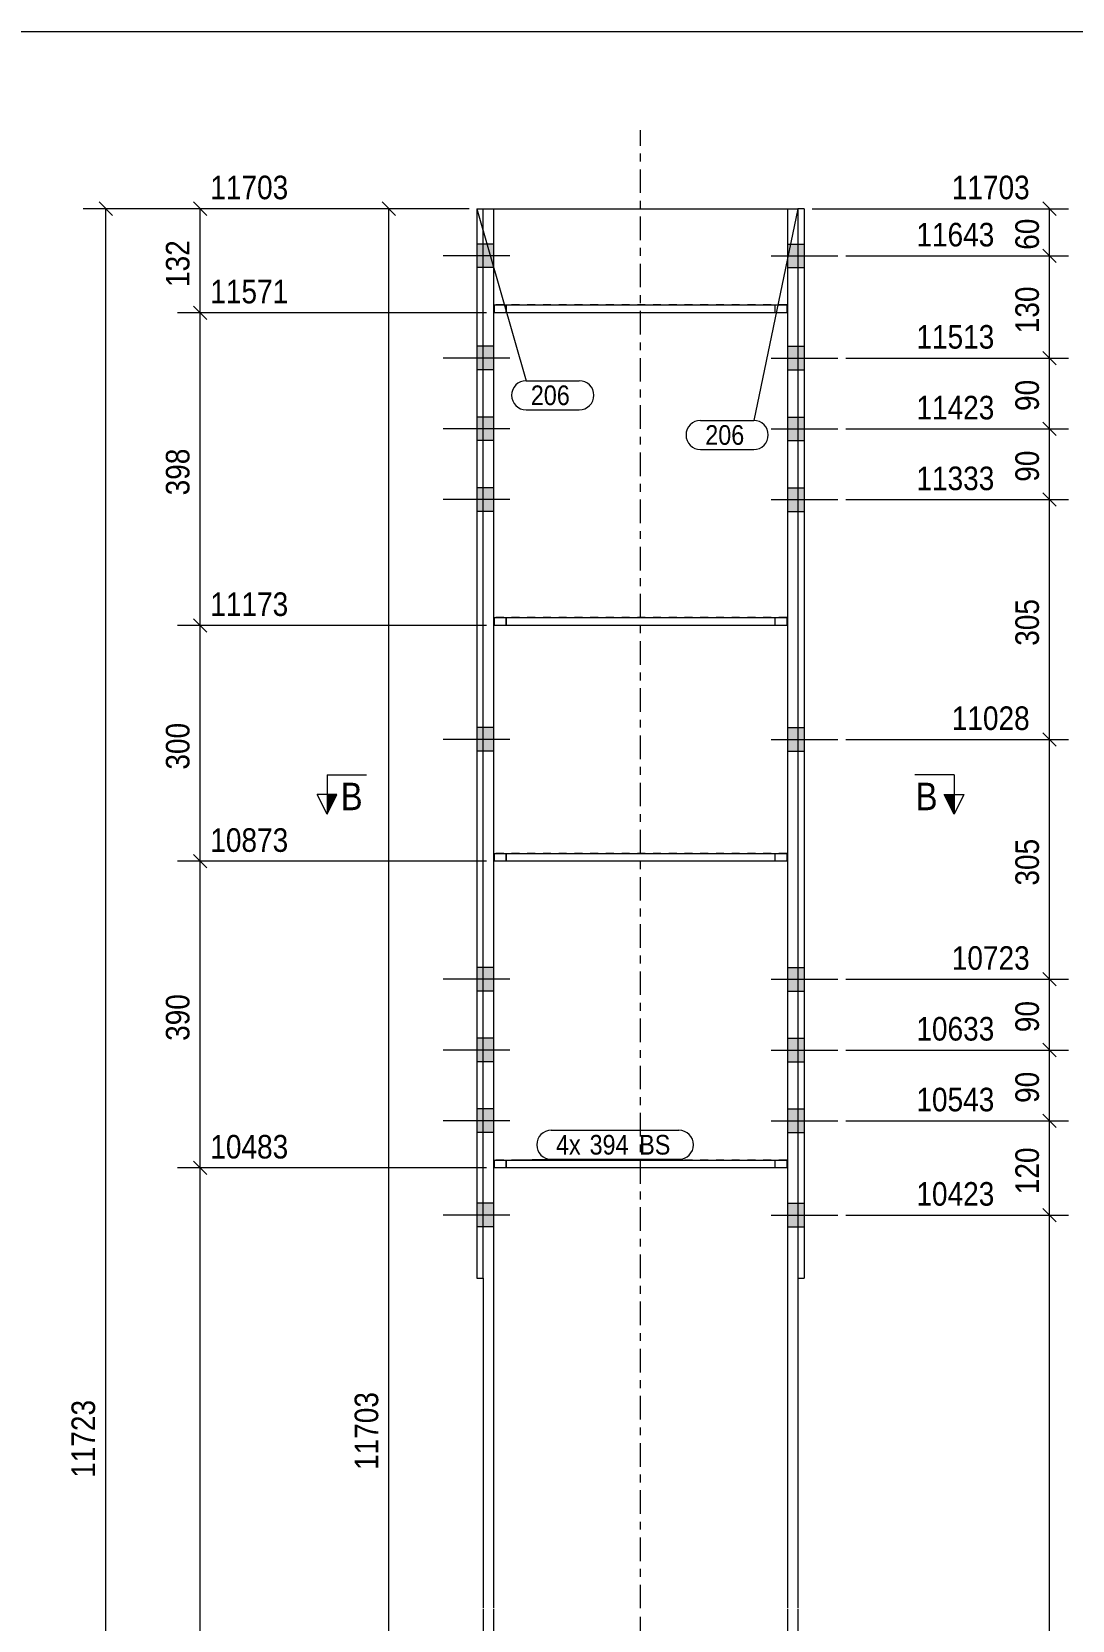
# Model space of a CAD drawing. Header units: millimetres. Extents: x 2 to 579, y 1 to 405.
# Drawn here: x 188 to 320.3, y 203 to 405 of the extents above; entities that cross this region are included whole.
import ezdxf

# ---------------------------------------------------------------- set-up
doc = ezdxf.new("R2010")
doc.units = ezdxf.units.MM
for name, pattern in [('XKITLINE00', [0]), ('XKITLINE01', [4, 1, -1, 1, -1]), ('XKITLINE03', [6, 3, -1, 1, -1])]:
    doc.linetypes.add(name, pattern=pattern)
for name, color, linetype, lineweight in [('Bolt', 3, 'Continuous', 0), ('Dimensions', 7, 'Continuous', 0), ('DrawingSheet', 5, 'Continuous', 0), ('Part', 2, 'Continuous', 0), ('PartMark', 7, 'Continuous', 0), ('Section', 6, 'Continuous', 0)]:
    doc.layers.add(name, color=color, linetype=linetype, lineweight=lineweight)
doc.styles.add('ARIAL', font='ARIAL.TTF')

# ---------------------------------------------------------------- blocks, each defined once
blk = doc.blocks.new('*A6')
at = {"layer": 'Bolt'}
for points in [[(285.4, 375), (284.1, 375), (284.1, 378), (285.4, 378)], [(285.4, 375), (284.1, 375), (284.1, 378), (285.4, 378)], [(286.2, 375), (285.4, 375), (285.4, 378), (286.2, 378)], [(286.2, 375), (285.4, 375), (285.4, 378), (286.2, 378)], [(285.4, 362), (284.1, 362), (284.1, 365), (285.4, 365)], [(285.4, 362), (284.1, 362), (284.1, 365), (285.4, 365)], [(286.2, 362), (285.4, 362), (285.4, 365), (286.2, 365)], [(286.2, 362), (285.4, 362), (285.4, 365), (286.2, 365)], [(285.4, 353), (284.1, 353), (284.1, 356), (285.4, 356)], [(285.4, 353), (284.1, 353), (284.1, 356), (285.4, 356)], [(286.2, 353), (285.4, 353), (285.4, 356), (286.2, 356)], [(286.2, 353), (285.4, 353), (285.4, 356), (286.2, 356)], [(285.4, 344), (284.1, 344), (284.1, 347), (285.4, 347)], [(285.4, 344), (284.1, 344), (284.1, 347), (285.4, 347)], [(286.2, 344), (285.4, 344), (285.4, 347), (286.2, 347)], [(286.2, 344), (285.4, 344), (285.4, 347), (286.2, 347)], [(285.4, 313.5), (284.1, 313.5), (284.1, 316.5), (285.4, 316.5)], [(285.4, 313.5), (284.1, 313.5), (284.1, 316.5), (285.4, 316.5)], [(286.2, 313.5), (285.4, 313.5), (285.4, 316.5), (286.2, 316.5)], [(286.2, 313.5), (285.4, 313.5), (285.4, 316.5), (286.2, 316.5)], [(285.4, 283), (284.1, 283), (284.1, 286), (285.4, 286)], [(285.4, 283), (284.1, 283), (284.1, 286), (285.4, 286)], [(286.2, 283), (285.4, 283), (285.4, 286), (286.2, 286)], [(286.2, 283), (285.4, 283), (285.4, 286), (286.2, 286)], [(285.4, 274), (284.1, 274), (284.1, 277), (285.4, 277)], [(285.4, 274), (284.1, 274), (284.1, 277), (285.4, 277)], [(286.2, 274), (285.4, 274), (285.4, 277), (286.2, 277)], [(286.2, 274), (285.4, 274), (285.4, 277), (286.2, 277)], [(285.4, 265), (284.1, 265), (284.1, 268), (285.4, 268)], [(285.4, 265), (284.1, 265), (284.1, 268), (285.4, 268)], [(286.2, 265), (285.4, 265), (285.4, 268), (286.2, 268)], [(286.2, 265), (285.4, 265), (285.4, 268), (286.2, 268)], [(285.4, 253), (284.1, 253), (284.1, 256), (285.4, 256)], [(285.4, 253), (284.1, 253), (284.1, 256), (285.4, 256)], [(286.2, 253), (285.4, 253), (285.4, 256), (286.2, 256)], [(286.2, 253), (285.4, 253), (285.4, 256), (286.2, 256)]]:
    blk.add_hatch(color=3, dxfattribs=at).paths.add_polyline_path(points, flags=17)
at = {"layer": 'Bolt', "color": 3, "linetype": 'XKITLINE00', "lineweight": 0}
for p, q in [((284.1, 378), (285.4, 378)), ((284.1, 378), (285.4, 378)), ((285.4, 378), (286.2, 378)), ((285.4, 378), (286.2, 378)), ((282, 376.5), (290.5, 376.5)), ((282, 376.5), (290.5, 376.5)), ((284.1, 375), (285.4, 375)), ((284.1, 375), (285.4, 375)), ((285.4, 375), (286.2, 375)), ((285.4, 375), (286.2, 375)), ((284.1, 365), (285.4, 365)), ((284.1, 365), (285.4, 365)), ((285.4, 365), (286.2, 365)), ((285.4, 365), (286.2, 365)), ((282, 363.5), (290.5, 363.5)), ((282, 363.5), (290.5, 363.5)), ((284.1, 362), (285.4, 362)), ((284.1, 362), (285.4, 362)), ((285.4, 362), (286.2, 362)), ((285.4, 362), (286.2, 362)), ((284.1, 356), (285.4, 356)), ((284.1, 356), (285.4, 356)), ((285.4, 356), (286.2, 356)), ((285.4, 356), (286.2, 356)), ((282, 354.5), (290.5, 354.5)), ((282, 354.5), (290.5, 354.5)), ((284.1, 353), (285.4, 353)), ((284.1, 353), (285.4, 353)), ((285.4, 353), (286.2, 353)), ((285.4, 353), (286.2, 353)), ((282, 345.5), (290.5, 345.5)), ((282, 345.5), (290.5, 345.5)), ((284.1, 347), (285.4, 347)), ((284.1, 347), (285.4, 347)), ((285.4, 347), (286.2, 347)), ((285.4, 347), (286.2, 347)), ((284.1, 344), (285.4, 344)), ((284.1, 344), (285.4, 344)), ((285.4, 344), (286.2, 344)), ((285.4, 344), (286.2, 344)), ((284.1, 316.5), (285.4, 316.5)), ((284.1, 316.5), (285.4, 316.5)), ((285.4, 316.5), (286.2, 316.5)), ((285.4, 316.5), (286.2, 316.5)), ((282, 315), (290.5, 315)), ((282, 315), (290.5, 315)), ((284.1, 313.5), (285.4, 313.5)), ((284.1, 313.5), (285.4, 313.5)), ((285.4, 313.5), (286.2, 313.5)), ((285.4, 313.5), (286.2, 313.5)), ((284.1, 286), (285.4, 286)), ((284.1, 286), (285.4, 286)), ((285.4, 286), (286.2, 286)), ((285.4, 286), (286.2, 286)), ((282, 284.5), (290.5, 284.5)), ((282, 284.5), (290.5, 284.5)), ((284.1, 283), (285.4, 283)), ((284.1, 283), (285.4, 283)), ((285.4, 283), (286.2, 283)), ((285.4, 283), (286.2, 283)), ((284.1, 277), (285.4, 277)), ((284.1, 277), (285.4, 277)), ((285.4, 277), (286.2, 277)), ((285.4, 277), (286.2, 277)), ((282, 275.5), (290.5, 275.5)), ((282, 275.5), (290.5, 275.5)), ((284.1, 274), (285.4, 274)), ((284.1, 274), (285.4, 274)), ((285.4, 274), (286.2, 274)), ((285.4, 274), (286.2, 274)), ((284.1, 268), (285.4, 268)), ((284.1, 268), (285.4, 268)), ((285.4, 268), (286.2, 268)), ((285.4, 268), (286.2, 268)), ((282, 266.5), (290.5, 266.5)), ((282, 266.5), (290.5, 266.5)), ((284.1, 265), (285.4, 265)), ((284.1, 265), (285.4, 265)), ((285.4, 265), (286.2, 265)), ((285.4, 265), (286.2, 265)), ((284.1, 256), (285.4, 256)), ((284.1, 256), (285.4, 256)), ((285.4, 256), (286.2, 256)), ((285.4, 256), (286.2, 256)), ((282, 254.5), (290.5, 254.5)), ((282, 254.5), (290.5, 254.5)), ((284.1, 253), (285.4, 253)), ((284.1, 253), (285.4, 253)), ((285.4, 253), (286.2, 253)), ((285.4, 253), (286.2, 253))]:
    blk.add_line(p, q, dxfattribs=at)
blk = doc.blocks.new('*A7')
at = {"layer": 'Bolt'}
for points in [[(245.4, 375), (244.6, 375), (244.6, 378), (245.4, 378)], [(245.4, 375), (244.6, 375), (244.6, 378), (245.4, 378)], [(246.7, 375), (245.4, 375), (245.4, 378), (246.7, 378)], [(246.7, 375), (245.4, 375), (245.4, 378), (246.7, 378)], [(245.4, 362), (244.6, 362), (244.6, 365), (245.4, 365)], [(245.4, 362), (244.6, 362), (244.6, 365), (245.4, 365)], [(246.7, 362), (245.4, 362), (245.4, 365), (246.7, 365)], [(246.7, 362), (245.4, 362), (245.4, 365), (246.7, 365)], [(245.4, 353), (244.6, 353), (244.6, 356), (245.4, 356)], [(245.4, 353), (244.6, 353), (244.6, 356), (245.4, 356)], [(246.7, 353), (245.4, 353), (245.4, 356), (246.7, 356)], [(246.7, 353), (245.4, 353), (245.4, 356), (246.7, 356)], [(245.4, 344), (244.6, 344), (244.6, 347), (245.4, 347)], [(245.4, 344), (244.6, 344), (244.6, 347), (245.4, 347)], [(246.7, 344), (245.4, 344), (245.4, 347), (246.7, 347)], [(246.7, 344), (245.4, 344), (245.4, 347), (246.7, 347)], [(245.4, 313.5), (244.6, 313.5), (244.6, 316.5), (245.4, 316.5)], [(245.4, 313.5), (244.6, 313.5), (244.6, 316.5), (245.4, 316.5)], [(246.7, 313.5), (245.4, 313.5), (245.4, 316.5), (246.7, 316.5)], [(246.7, 313.5), (245.4, 313.5), (245.4, 316.5), (246.7, 316.5)], [(245.4, 283), (244.6, 283), (244.6, 286), (245.4, 286)], [(245.4, 283), (244.6, 283), (244.6, 286), (245.4, 286)], [(246.7, 283), (245.4, 283), (245.4, 286), (246.7, 286)], [(246.7, 283), (245.4, 283), (245.4, 286), (246.7, 286)], [(245.4, 274), (244.6, 274), (244.6, 277), (245.4, 277)], [(245.4, 274), (244.6, 274), (244.6, 277), (245.4, 277)], [(246.7, 274), (245.4, 274), (245.4, 277), (246.7, 277)], [(246.7, 274), (245.4, 274), (245.4, 277), (246.7, 277)], [(245.4, 265), (244.6, 265), (244.6, 268), (245.4, 268)], [(245.4, 265), (244.6, 265), (244.6, 268), (245.4, 268)], [(246.7, 265), (245.4, 265), (245.4, 268), (246.7, 268)], [(246.7, 265), (245.4, 265), (245.4, 268), (246.7, 268)], [(245.4, 253), (244.6, 253), (244.6, 256), (245.4, 256)], [(245.4, 253), (244.6, 253), (244.6, 256), (245.4, 256)], [(246.7, 253), (245.4, 253), (245.4, 256), (246.7, 256)], [(246.7, 253), (245.4, 253), (245.4, 256), (246.7, 256)]]:
    blk.add_hatch(color=3, dxfattribs=at).paths.add_polyline_path(points, flags=17)
at = {"layer": 'Bolt', "color": 3, "linetype": 'XKITLINE00', "lineweight": 0}
for p, q in [((245.4, 378), (244.6, 378)), ((245.4, 378), (244.6, 378)), ((246.7, 378), (245.4, 378)), ((246.7, 378), (245.4, 378)), ((248.8, 376.5), (240.3, 376.5)), ((248.8, 376.5), (240.3, 376.5)), ((245.4, 375), (244.6, 375)), ((245.4, 375), (244.6, 375)), ((246.7, 375), (245.4, 375)), ((246.7, 375), (245.4, 375)), ((245.4, 365), (244.6, 365)), ((245.4, 365), (244.6, 365)), ((246.7, 365), (245.4, 365)), ((246.7, 365), (245.4, 365)), ((248.8, 363.5), (240.3, 363.5)), ((248.8, 363.5), (240.3, 363.5)), ((245.4, 362), (244.6, 362)), ((245.4, 362), (244.6, 362)), ((246.7, 362), (245.4, 362)), ((246.7, 362), (245.4, 362)), ((245.4, 356), (244.6, 356)), ((245.4, 356), (244.6, 356)), ((246.7, 356), (245.4, 356)), ((246.7, 356), (245.4, 356)), ((248.8, 354.5), (240.3, 354.5)), ((248.8, 354.5), (240.3, 354.5)), ((245.4, 353), (244.6, 353)), ((245.4, 353), (244.6, 353)), ((246.7, 353), (245.4, 353)), ((246.7, 353), (245.4, 353)), ((248.8, 345.5), (240.3, 345.5)), ((248.8, 345.5), (240.3, 345.5)), ((245.4, 347), (244.6, 347)), ((245.4, 347), (244.6, 347)), ((246.7, 347), (245.4, 347)), ((246.7, 347), (245.4, 347)), ((245.4, 344), (244.6, 344)), ((245.4, 344), (244.6, 344)), ((246.7, 344), (245.4, 344)), ((246.7, 344), (245.4, 344)), ((245.4, 316.5), (244.6, 316.5)), ((245.4, 316.5), (244.6, 316.5)), ((246.7, 316.5), (245.4, 316.5)), ((246.7, 316.5), (245.4, 316.5)), ((248.8, 315), (240.3, 315)), ((248.8, 315), (240.3, 315)), ((245.4, 313.5), (244.6, 313.5)), ((245.4, 313.5), (244.6, 313.5)), ((246.7, 313.5), (245.4, 313.5)), ((246.7, 313.5), (245.4, 313.5)), ((245.4, 286), (244.6, 286)), ((245.4, 286), (244.6, 286)), ((246.7, 286), (245.4, 286)), ((246.7, 286), (245.4, 286)), ((248.8, 284.5), (240.3, 284.5)), ((248.8, 284.5), (240.3, 284.5)), ((245.4, 283), (244.6, 283)), ((245.4, 283), (244.6, 283)), ((246.7, 283), (245.4, 283)), ((246.7, 283), (245.4, 283)), ((245.4, 277), (244.6, 277)), ((245.4, 277), (244.6, 277)), ((246.7, 277), (245.4, 277)), ((246.7, 277), (245.4, 277)), ((248.8, 275.5), (240.3, 275.5)), ((248.8, 275.5), (240.3, 275.5)), ((245.4, 274), (244.6, 274)), ((245.4, 274), (244.6, 274)), ((246.7, 274), (245.4, 274)), ((246.7, 274), (245.4, 274)), ((245.4, 268), (244.6, 268)), ((245.4, 268), (244.6, 268)), ((246.7, 268), (245.4, 268)), ((246.7, 268), (245.4, 268)), ((248.8, 266.5), (240.3, 266.5)), ((248.8, 266.5), (240.3, 266.5)), ((245.4, 265), (244.6, 265)), ((245.4, 265), (244.6, 265)), ((246.7, 265), (245.4, 265)), ((246.7, 265), (245.4, 265)), ((245.4, 256), (244.6, 256)), ((245.4, 256), (244.6, 256)), ((246.7, 256), (245.4, 256)), ((246.7, 256), (245.4, 256)), ((248.8, 254.5), (240.3, 254.5)), ((248.8, 254.5), (240.3, 254.5)), ((245.4, 253), (244.6, 253)), ((245.4, 253), (244.6, 253)), ((246.7, 253), (245.4, 253)), ((246.7, 253), (245.4, 253))]:
    blk.add_line(p, q, dxfattribs=at)
blk = doc.blocks.new('*A10')
at = {"layer": 'Part', "color": 7, "linetype": 'XKITLINE03', "lineweight": 0}
for p, q in [((265.4, 204.5), (265.4, 392.5)), ((265.4, 116.4), (265.4, 204.4))]:
    blk.add_line(p, q, dxfattribs=at)
at = {"layer": 'Part', "color": 2, "linetype": 'XKITLINE00', "lineweight": 0}
for p, q in [((245.4, 382.5), (285.4, 382.5)), ((246.7, 382.5), (246.7, 204.5)), ((284.1, 382.5), (284.1, 204.5)), ((245.4, 246.5), (245.4, 204.5)), ((285.4, 246.5), (285.4, 204.5)), ((245.4, 204.4), (245.4, 116.4)), ((246.7, 204.4), (246.7, 160.4)), ((284.1, 204.4), (284.1, 160.4)), ((285.4, 204.4), (285.4, 116.4))]:
    blk.add_line(p, q, dxfattribs=at)
at = {"layer": 'Part', "color": 7, "linetype": 'XKITLINE01', "lineweight": 0}
for p, q in [((245.4, 246.5), (245.4, 382.5)), ((285.4, 382.5), (285.4, 246.5))]:
    blk.add_line(p, q, dxfattribs=at)
blk = doc.blocks.new('*A11')
at = {"layer": 'Part', "color": 2, "linetype": 'XKITLINE00', "lineweight": 0}
for p, q in [((246.8, 370.26), (284, 370.26)), ((246.8, 370.26), (246.8, 369.26)), ((284, 370.26), (284, 369.26)), ((284, 369.26), (246.8, 369.26))]:
    blk.add_line(p, q, dxfattribs=at)
at = {"layer": 'Part', "color": 7, "linetype": 'XKITLINE01', "lineweight": 0}
for p, q in [((248.3, 369.26), (248.3, 370.26)), ((282.5, 369.26), (282.5, 370.26))]:
    blk.add_line(p, q, dxfattribs=at)
blk = doc.blocks.new('*A12')
at = {"layer": 'Part', "color": 7, "linetype": 'XKITLINE01', "lineweight": 0}
for p, q in [((284, 370.26), (246.8, 370.26)), ((246.8, 369.26), (246.8, 370.26)), ((248.3, 370.26), (248.3, 369.26)), ((282.5, 369.26), (282.5, 370.26)), ((284, 370.26), (284, 369.26)), ((284, 369.26), (246.8, 369.26))]:
    blk.add_line(p, q, dxfattribs=at)
blk = doc.blocks.new('*A13')
at = {"layer": 'Part', "color": 2, "linetype": 'XKITLINE00', "lineweight": 0}
for p, q in [((246.8, 330.5), (284, 330.5)), ((246.8, 330.5), (246.8, 329.5)), ((284, 329.5), (246.8, 329.5)), ((284, 330.5), (284, 329.5))]:
    blk.add_line(p, q, dxfattribs=at)
at = {"layer": 'Part', "color": 7, "linetype": 'XKITLINE01', "lineweight": 0}
for p, q in [((248.3, 329.5), (248.3, 330.5)), ((282.5, 329.5), (282.5, 330.5))]:
    blk.add_line(p, q, dxfattribs=at)
blk = doc.blocks.new('*A14')
at = {"layer": 'Part', "color": 7, "linetype": 'XKITLINE01', "lineweight": 0}
for p, q in [((284, 330.5), (246.8, 330.5)), ((246.8, 329.5), (246.8, 330.5)), ((284, 329.5), (246.8, 329.5)), ((248.3, 330.5), (248.3, 329.5)), ((282.5, 329.5), (282.5, 330.5)), ((284, 330.5), (284, 329.5))]:
    blk.add_line(p, q, dxfattribs=at)
blk = doc.blocks.new('*A15')
at = {"layer": 'Part', "color": 2, "linetype": 'XKITLINE00', "lineweight": 0}
for p, q in [((246.8, 300.5), (284, 300.5)), ((246.8, 300.5), (246.8, 299.5)), ((284, 299.5), (246.8, 299.5)), ((284, 300.5), (284, 299.5))]:
    blk.add_line(p, q, dxfattribs=at)
at = {"layer": 'Part', "color": 7, "linetype": 'XKITLINE01', "lineweight": 0}
for p, q in [((248.3, 299.5), (248.3, 300.5)), ((282.5, 299.5), (282.5, 300.5))]:
    blk.add_line(p, q, dxfattribs=at)
blk = doc.blocks.new('*A16')
at = {"layer": 'Part', "color": 7, "linetype": 'XKITLINE01', "lineweight": 0}
for p, q in [((284, 300.5), (246.8, 300.5)), ((246.8, 299.5), (246.8, 300.5)), ((284, 299.5), (246.8, 299.5)), ((248.3, 300.5), (248.3, 299.5)), ((282.5, 299.5), (282.5, 300.5)), ((284, 300.5), (284, 299.5))]:
    blk.add_line(p, q, dxfattribs=at)
blk = doc.blocks.new('*A17')
at = {"layer": 'Part', "color": 2, "linetype": 'XKITLINE00', "lineweight": 0}
for p, q in [((246.8, 261.5), (284, 261.5)), ((246.8, 261.5), (246.8, 260.5)), ((284, 261.5), (284, 260.5)), ((284, 260.5), (246.8, 260.5))]:
    blk.add_line(p, q, dxfattribs=at)
at = {"layer": 'Part', "color": 7, "linetype": 'XKITLINE01', "lineweight": 0}
for p, q in [((248.3, 260.5), (248.3, 261.5)), ((282.5, 260.5), (282.5, 261.5))]:
    blk.add_line(p, q, dxfattribs=at)
blk = doc.blocks.new('*A18')
at = {"layer": 'Part', "color": 7, "linetype": 'XKITLINE01', "lineweight": 0}
for p, q in [((284, 261.5), (246.8, 261.5)), ((246.8, 260.5), (246.8, 261.5)), ((248.3, 261.5), (248.3, 260.5)), ((282.5, 260.5), (282.5, 261.5)), ((284, 261.5), (284, 260.5)), ((284, 260.5), (246.8, 260.5))]:
    blk.add_line(p, q, dxfattribs=at)
blk = doc.blocks.new('*A20')
at = {"layer": 'Part', "color": 2, "linetype": 'XKITLINE00', "lineweight": 0}
for p, q in [((286.2, 382.5), (285.4, 382.5)), ((285.4, 382.5), (285.4, 246.5)), ((286.2, 382.5), (286.2, 246.5)), ((285.4, 246.5), (286.2, 246.5))]:
    blk.add_line(p, q, dxfattribs=at)
blk = doc.blocks.new('*A21')
at = {"layer": 'Part', "color": 2, "linetype": 'XKITLINE00', "lineweight": 0}
for p, q in [((244.6, 382.5), (245.4, 382.5)), ((244.6, 382.5), (244.6, 246.5)), ((245.4, 246.5), (245.4, 382.5)), ((244.6, 246.5), (245.4, 246.5))]:
    blk.add_line(p, q, dxfattribs=at)
blk = doc.blocks.new('*A57')
at = {"layer": 'DrawingSheet', "color": 5, "linetype": 'XKITLINE00', "lineweight": 0}
blk.add_line((579, 405), (5, 405), dxfattribs=at)
blk = doc.blocks.new('*A65')
at = {"layer": 'Dimensions', "color": 7, "linetype": 'XKITLINE00', "lineweight": 0}
for p, q in [((243.6, 382.5), (194.55, 382.5)), ((196.55, 383.35), (198.25, 381.65)), ((197.4, 70.8), (197.4, 382.5))]:
    blk.add_line(p, q, dxfattribs=at)
at = {"layer": 'Dimensions', "color": 3}
blk.add_point((197.4, 382.5), dxfattribs=at)
at = {"layer": 'Dimensions', "color": 3, "style": 'ARIAL', "width": 0.85}
blk.add_text('11723', height=3, rotation=90.0002, dxfattribs=at).set_placement((196.05, 221.09))
blk = doc.blocks.new('*A67')
at = {"layer": 'Dimensions', "color": 7, "linetype": 'XKITLINE00', "lineweight": 0}
for p, q in [((243.6, 382.5), (230.55, 382.5)), ((232.55, 383.35), (234.25, 381.65)), ((233.4, 72.8), (233.4, 382.5))]:
    blk.add_line(p, q, dxfattribs=at)
at = {"layer": 'Dimensions', "color": 3}
blk.add_point((233.4, 382.5), dxfattribs=at)
at = {"layer": 'Dimensions', "color": 3, "style": 'ARIAL', "width": 0.85}
blk.add_text('11703', height=3, rotation=90.0002, dxfattribs=at).set_placement((232.05, 222.09))
blk = doc.blocks.new('*A68')
at = {"layer": 'Dimensions', "color": 7, "linetype": 'XKITLINE00', "lineweight": 0}
for p, q in [((208.55, 261.35), (210.25, 259.65)), ((245.8, 260.5), (206.55, 260.5)), ((209.4, 72.8), (209.4, 260.5)), ((244.4, 72.8), (206.55, 72.8)), ((208.55, 73.65), (210.25, 71.95))]:
    blk.add_line(p, q, dxfattribs=at)
at = {"layer": 'Dimensions', "color": 3}
for p in [(209.4, 260.5), (209.4, 72.8)]:
    blk.add_point(p, dxfattribs=at)
at = {"layer": 'Dimensions', "color": 3, "style": 'ARIAL', "width": 0.85}
blk.add_text('10483', height=3, dxfattribs=at).set_placement((210.7, 261.7))
blk.add_text('10483', height=3, rotation=90.0002, dxfattribs=at).set_placement((208.05, 161.09))
blk = doc.blocks.new('*A69')
at = {"layer": 'Dimensions', "color": 7, "linetype": 'XKITLINE00', "lineweight": 0}
for p, q in [((245.8, 299.5), (206.55, 299.5)), ((208.55, 300.35), (210.25, 298.65)), ((209.4, 260.5), (209.4, 299.5)), ((208.55, 261.35), (210.25, 259.65)), ((245.8, 260.5), (206.55, 260.5))]:
    blk.add_line(p, q, dxfattribs=at)
at = {"layer": 'Dimensions', "color": 3}
for p in [(209.4, 299.5), (209.4, 260.5)]:
    blk.add_point(p, dxfattribs=at)
at = {"layer": 'Dimensions', "color": 3, "style": 'ARIAL', "width": 0.85}
blk.add_text('10873', height=3, dxfattribs=at).set_placement((210.7, 300.7))
blk.add_text('390', height=3, rotation=90.0002, dxfattribs=at).set_placement((208.05, 276.66))
blk = doc.blocks.new('*A70')
at = {"layer": 'Dimensions', "color": 7, "linetype": 'XKITLINE00', "lineweight": 0}
for p, q in [((245.8, 329.5), (206.55, 329.5)), ((208.55, 330.35), (210.25, 328.65)), ((209.4, 299.5), (209.4, 329.5)), ((245.8, 299.5), (206.55, 299.5)), ((208.55, 300.35), (210.25, 298.65))]:
    blk.add_line(p, q, dxfattribs=at)
at = {"layer": 'Dimensions', "color": 3}
for p in [(209.4, 329.5), (209.4, 299.5)]:
    blk.add_point(p, dxfattribs=at)
at = {"layer": 'Dimensions', "color": 3, "style": 'ARIAL', "width": 0.85}
blk.add_text('11173', height=3, dxfattribs=at).set_placement((210.7, 330.7))
blk.add_text('300', height=3, rotation=90.0002, dxfattribs=at).set_placement((208.05, 311.16))
blk = doc.blocks.new('*A71')
at = {"layer": 'Dimensions', "color": 7, "linetype": 'XKITLINE00', "lineweight": 0}
for p, q in [((208.55, 370.11), (210.25, 368.41)), ((245.8, 369.26), (206.55, 369.26)), ((209.4, 329.5), (209.4, 369.26)), ((245.8, 329.5), (206.55, 329.5)), ((208.55, 330.35), (210.25, 328.65))]:
    blk.add_line(p, q, dxfattribs=at)
at = {"layer": 'Dimensions', "color": 3}
for p in [(209.4, 369.26), (209.4, 329.5)]:
    blk.add_point(p, dxfattribs=at)
at = {"layer": 'Dimensions', "color": 3, "style": 'ARIAL', "width": 0.85}
blk.add_text('11571', height=3, dxfattribs=at).set_placement((210.7, 370.46))
blk.add_text('398', height=3, rotation=90.0002, dxfattribs=at).set_placement((208.05, 346.04))
blk = doc.blocks.new('*A72')
at = {"layer": 'Dimensions', "color": 7, "linetype": 'XKITLINE00', "lineweight": 0}
for p, q in [((243.6, 382.5), (206.55, 382.5)), ((208.55, 383.35), (210.25, 381.65)), ((209.4, 369.26), (209.4, 382.5)), ((208.55, 370.11), (210.25, 368.41)), ((245.8, 369.26), (206.55, 369.26))]:
    blk.add_line(p, q, dxfattribs=at)
at = {"layer": 'Dimensions', "color": 3}
for p in [(209.4, 382.5), (209.4, 369.26)]:
    blk.add_point(p, dxfattribs=at)
at = {"layer": 'Dimensions', "color": 3, "style": 'ARIAL', "width": 0.85}
blk.add_text('11703', height=3, dxfattribs=at).set_placement((210.7, 383.7))
blk.add_text('132', height=3, rotation=90.0002, dxfattribs=at).set_placement((208.05, 372.54))
blk = doc.blocks.new('*A73')
at = {"layer": 'Dimensions', "color": 7, "linetype": 'XKITLINE00', "lineweight": 0}
for p, q in [((316.55, 255.35), (318.25, 253.65)), ((291.5, 254.5), (319.8, 254.5)), ((317.4, 72.8), (317.4, 254.5)), ((317.4, 80.02), (317.4, 72.8)), ((316.9, 75.3), (317.4, 72.8)), ((317.9, 75.3), (317.4, 72.8)), ((286.4, 72.8), (319.8, 72.8)), ((286.4, 72.8), (319.8, 72.8)), ((316.55, 73.65), (318.25, 71.95))]:
    blk.add_line(p, q, dxfattribs=at)
at = {"layer": 'Dimensions', "color": 3}
for p in [(317.4, 254.5), (317.4, 72.8)]:
    blk.add_point(p, dxfattribs=at)
at = {"layer": 'Dimensions', "color": 7}
blk.add_point((317.4, 72.8), dxfattribs=at)
at = {"layer": 'Dimensions', "color": 3, "style": 'ARIAL', "width": 0.85}
blk.add_text('10423', height=3, dxfattribs=at).set_placement((300.47, 255.7))
for s, p in [('10423', (316.05, 158.09)), ('RD', (316.2, 74.24))]:
    blk.add_text(s, height=3, rotation=90.0002, dxfattribs=at).set_placement(p)
blk = doc.blocks.new('*A74')
at = {"layer": 'Dimensions', "color": 7, "linetype": 'XKITLINE00', "lineweight": 0}
for p, q in [((316.55, 267.35), (318.25, 265.65)), ((291.5, 266.5), (319.8, 266.5)), ((317.4, 254.5), (317.4, 266.5)), ((316.55, 255.35), (318.25, 253.65)), ((291.5, 254.5), (319.8, 254.5))]:
    blk.add_line(p, q, dxfattribs=at)
at = {"layer": 'Dimensions', "color": 3}
for p in [(317.4, 266.5), (317.4, 254.5)]:
    blk.add_point(p, dxfattribs=at)
at = {"layer": 'Dimensions', "color": 3, "style": 'ARIAL', "width": 0.85}
blk.add_text('10543', height=3, dxfattribs=at).set_placement((300.47, 267.7))
blk.add_text('120', height=3, rotation=90.0002, dxfattribs=at).set_placement((316.05, 257.16))
blk = doc.blocks.new('*A75')
at = {"layer": 'Dimensions', "color": 7, "linetype": 'XKITLINE00', "lineweight": 0}
for p, q in [((291.5, 275.5), (319.8, 275.5)), ((316.55, 276.35), (318.25, 274.65)), ((317.4, 266.5), (317.4, 275.5)), ((316.55, 267.35), (318.25, 265.65)), ((291.5, 266.5), (319.8, 266.5))]:
    blk.add_line(p, q, dxfattribs=at)
at = {"layer": 'Dimensions', "color": 3}
for p in [(317.4, 275.5), (317.4, 266.5)]:
    blk.add_point(p, dxfattribs=at)
at = {"layer": 'Dimensions', "color": 3, "style": 'ARIAL', "width": 0.85}
blk.add_text('10633', height=3, dxfattribs=at).set_placement((300.47, 276.7))
blk.add_text('90', height=3, rotation=90.0002, dxfattribs=at).set_placement((316.05, 268.77))
blk = doc.blocks.new('*A76')
at = {"layer": 'Dimensions', "color": 7, "linetype": 'XKITLINE00', "lineweight": 0}
for p, q in [((316.55, 285.35), (318.25, 283.65)), ((291.5, 284.5), (319.8, 284.5)), ((317.4, 275.5), (317.4, 284.5)), ((291.5, 275.5), (319.8, 275.5)), ((316.55, 276.35), (318.25, 274.65))]:
    blk.add_line(p, q, dxfattribs=at)
at = {"layer": 'Dimensions', "color": 3}
for p in [(317.4, 284.5), (317.4, 275.5)]:
    blk.add_point(p, dxfattribs=at)
at = {"layer": 'Dimensions', "color": 3, "style": 'ARIAL', "width": 0.85}
blk.add_text('10723', height=3, dxfattribs=at).set_placement((304.97, 285.7))
blk.add_text('90', height=3, rotation=90.0002, dxfattribs=at).set_placement((316.05, 277.77))
blk = doc.blocks.new('*A77')
at = {"layer": 'Dimensions', "color": 7, "linetype": 'XKITLINE00', "lineweight": 0}
for p, q in [((316.55, 315.85), (318.25, 314.15)), ((291.5, 315), (319.8, 315)), ((317.4, 284.5), (317.4, 315)), ((316.55, 285.35), (318.25, 283.65)), ((291.5, 284.5), (319.8, 284.5))]:
    blk.add_line(p, q, dxfattribs=at)
at = {"layer": 'Dimensions', "color": 3}
for p in [(317.4, 315), (317.4, 284.5)]:
    blk.add_point(p, dxfattribs=at)
at = {"layer": 'Dimensions', "color": 3, "style": 'ARIAL', "width": 0.85}
blk.add_text('11028', height=3, dxfattribs=at).set_placement((304.97, 316.2))
blk.add_text('305', height=3, rotation=90.0002, dxfattribs=at).set_placement((316.05, 296.41))
blk = doc.blocks.new('*A78')
at = {"layer": 'Dimensions', "color": 7, "linetype": 'XKITLINE00', "lineweight": 0}
for p, q in [((291.5, 345.5), (319.8, 345.5)), ((316.55, 346.35), (318.25, 344.65)), ((317.4, 315), (317.4, 345.5)), ((316.55, 315.85), (318.25, 314.15)), ((291.5, 315), (319.8, 315))]:
    blk.add_line(p, q, dxfattribs=at)
at = {"layer": 'Dimensions', "color": 3}
for p in [(317.4, 345.5), (317.4, 315)]:
    blk.add_point(p, dxfattribs=at)
at = {"layer": 'Dimensions', "color": 3, "style": 'ARIAL', "width": 0.85}
blk.add_text('11333', height=3, dxfattribs=at).set_placement((300.47, 346.7))
blk.add_text('305', height=3, rotation=90.0002, dxfattribs=at).set_placement((316.05, 326.91))
blk = doc.blocks.new('*A79')
at = {"layer": 'Dimensions', "color": 7, "linetype": 'XKITLINE00', "lineweight": 0}
for p, q in [((291.5, 354.5), (319.8, 354.5)), ((316.55, 355.35), (318.25, 353.65)), ((317.4, 345.5), (317.4, 354.5)), ((291.5, 345.5), (319.8, 345.5)), ((316.55, 346.35), (318.25, 344.65))]:
    blk.add_line(p, q, dxfattribs=at)
at = {"layer": 'Dimensions', "color": 3}
for p in [(317.4, 354.5), (317.4, 345.5)]:
    blk.add_point(p, dxfattribs=at)
at = {"layer": 'Dimensions', "color": 3, "style": 'ARIAL', "width": 0.85}
blk.add_text('11423', height=3, dxfattribs=at).set_placement((300.47, 355.7))
blk.add_text('90', height=3, rotation=90.0002, dxfattribs=at).set_placement((316.05, 347.77))
blk = doc.blocks.new('*A80')
at = {"layer": 'Dimensions', "color": 7, "linetype": 'XKITLINE00', "lineweight": 0}
for p, q in [((316.55, 364.35), (318.25, 362.65)), ((291.5, 363.5), (319.8, 363.5)), ((317.4, 354.5), (317.4, 363.5)), ((291.5, 354.5), (319.8, 354.5)), ((316.55, 355.35), (318.25, 353.65))]:
    blk.add_line(p, q, dxfattribs=at)
at = {"layer": 'Dimensions', "color": 3}
for p in [(317.4, 363.5), (317.4, 354.5)]:
    blk.add_point(p, dxfattribs=at)
at = {"layer": 'Dimensions', "color": 3, "style": 'ARIAL', "width": 0.85}
blk.add_text('11513', height=3, dxfattribs=at).set_placement((300.47, 364.7))
blk.add_text('90', height=3, rotation=90.0002, dxfattribs=at).set_placement((316.05, 356.77))
blk = doc.blocks.new('*A81')
at = {"layer": 'Dimensions', "color": 7, "linetype": 'XKITLINE00', "lineweight": 0}
for p, q in [((291.5, 376.5), (319.8, 376.5)), ((316.55, 377.35), (318.25, 375.65)), ((317.4, 363.5), (317.4, 376.5)), ((316.55, 364.35), (318.25, 362.65)), ((291.5, 363.5), (319.8, 363.5))]:
    blk.add_line(p, q, dxfattribs=at)
at = {"layer": 'Dimensions', "color": 3}
for p in [(317.4, 376.5), (317.4, 363.5)]:
    blk.add_point(p, dxfattribs=at)
at = {"layer": 'Dimensions', "color": 3, "style": 'ARIAL', "width": 0.85}
blk.add_text('11643', height=3, dxfattribs=at).set_placement((300.47, 377.7))
blk.add_text('130', height=3, rotation=90.0002, dxfattribs=at).set_placement((316.05, 366.66))
blk = doc.blocks.new('*A82')
at = {"layer": 'Dimensions', "color": 7, "linetype": 'XKITLINE00', "lineweight": 0}
for p, q in [((287.2, 382.5), (319.8, 382.5)), ((316.55, 383.35), (318.25, 381.65)), ((317.4, 376.5), (317.4, 382.5)), ((291.5, 376.5), (319.8, 376.5)), ((316.55, 377.35), (318.25, 375.65))]:
    blk.add_line(p, q, dxfattribs=at)
at = {"layer": 'Dimensions', "color": 3}
for p in [(317.4, 382.5), (317.4, 376.5)]:
    blk.add_point(p, dxfattribs=at)
at = {"layer": 'Dimensions', "color": 3, "style": 'ARIAL', "width": 0.85}
blk.add_text('11703', height=3, dxfattribs=at).set_placement((304.97, 383.7))
blk.add_text('60', height=3, rotation=90.0002, dxfattribs=at).set_placement((316.05, 377.27))
blk = doc.blocks.new('*A85')
at = {"layer": 'PartMark', "color": 7, "linetype": 'XKITLINE00', "lineweight": 0}
for p, q in [((244.6, 382.5), (250.85, 360.62)), ((250.85, 360.62), (257.61, 360.62)), ((250.85, 356.92), (257.61, 356.92))]:
    blk.add_line(p, q, dxfattribs=at)
for centre, start, end in [((250.85, 358.77), 90, 270), ((257.61, 358.77), 270, 90)]:
    blk.add_arc(centre, 1.85, start, end, dxfattribs=at)
at = {"layer": 'PartMark', "color": 3, "style": 'ARIAL', "width": 0.85}
blk.add_text('206', height=2.5, dxfattribs=at).set_placement((251.45, 357.52))
blk = doc.blocks.new('*A86')
at = {"layer": 'PartMark', "color": 7, "linetype": 'XKITLINE00', "lineweight": 0}
for p, q in [((285.4, 382.5), (279.79, 355.57)), ((273.03, 355.57), (279.79, 355.57)), ((273.03, 351.87), (279.79, 351.87))]:
    blk.add_line(p, q, dxfattribs=at)
for centre, start, end in [((273.03, 353.72), 90, 270), ((279.79, 353.72), 270, 90)]:
    blk.add_arc(centre, 1.85, start, end, dxfattribs=at)
at = {"layer": 'PartMark', "color": 3, "style": 'ARIAL', "width": 0.85}
blk.add_text('206', height=2.5, dxfattribs=at).set_placement((273.63, 352.47))
blk = doc.blocks.new('*A90')
at = {"layer": 'PartMark', "color": 7, "linetype": 'XKITLINE00', "lineweight": 0}
for p, q in [((254.05, 265.3), (270.28, 265.3)), ((246.8, 261.5), (254.05, 261.6)), ((254.05, 261.6), (270.28, 261.6))]:
    blk.add_line(p, q, dxfattribs=at)
for centre, start, end in [((254.05, 263.45), 90, 270), ((270.28, 263.45), 270, 90)]:
    blk.add_arc(centre, 1.85, start, end, dxfattribs=at)
at = {"layer": 'PartMark', "color": 3, "style": 'ARIAL', "width": 0.85}
for s, p in [('4x', (254.65, 262.2)), ('394', (258.92, 262.2)), ('BS', (265.23, 262.2))]:
    blk.add_text(s, height=2.5, dxfattribs=at).set_placement(p)
blk = doc.blocks.new('*A91')
at = {"layer": 'Section'}
for points in [[(226.79, 308), (225.54, 305.5), (225.54, 308)], [(305.26, 308), (305.26, 305.5), (304.01, 308)]]:
    blk.add_hatch(color=3, dxfattribs=at).paths.add_polyline_path(points, flags=17)
at = {"layer": 'Section', "color": 1, "linetype": 'XKITLINE00', "lineweight": 0}
for p, q in [((225.54, 310.5), (230.54, 310.5)), ((225.54, 310.5), (225.54, 305.5)), ((305.26, 310.5), (300.26, 310.5)), ((305.26, 310.5), (305.26, 305.5))]:
    blk.add_line(p, q, dxfattribs=at)
at = {"layer": 'Section', "color": 3, "linetype": 'XKITLINE00', "lineweight": 0}
for p, q in [((225.54, 305.5), (224.29, 308)), ((226.79, 308), (224.29, 308)), ((225.54, 305.5), (226.79, 308)), ((304.01, 308), (306.51, 308)), ((305.26, 305.5), (304.01, 308)), ((306.51, 308), (305.26, 305.5))]:
    blk.add_line(p, q, dxfattribs=at)
at = {"layer": 'Section', "color": 7, "style": 'ARIAL', "width": 0.85}
for p in [(227.29, 306), (300.39, 306)]:
    blk.add_text('B', height=3.5, dxfattribs=at).set_placement(p)

msp = doc.modelspace()

# ---------------------------------------------------------------- block references
at = {"lineweight": 0}
for name in ['*A57', '*A72', '*A82', '*A65', '*A67', '*A21', '*A85', '*A86', '*A20', '*A81', '*A7', '*A6', '*A71', '*A11', '*A12', '*A80', '*A79', '*A78', '*A70', '*A13', '*A14', '*A77', '*A91', '*A69', '*A15', '*A16', '*A76', '*A75', '*A74', '*A68', '*A90', '*A17', '*A18', '*A73']:
    msp.add_blockref(name, (0, 0), dxfattribs=at)
at = {"layer": 'Part', "lineweight": 0}
msp.add_blockref('*A10', (0, 0), dxfattribs=at)

doc.saveas('drawing.dxf')
